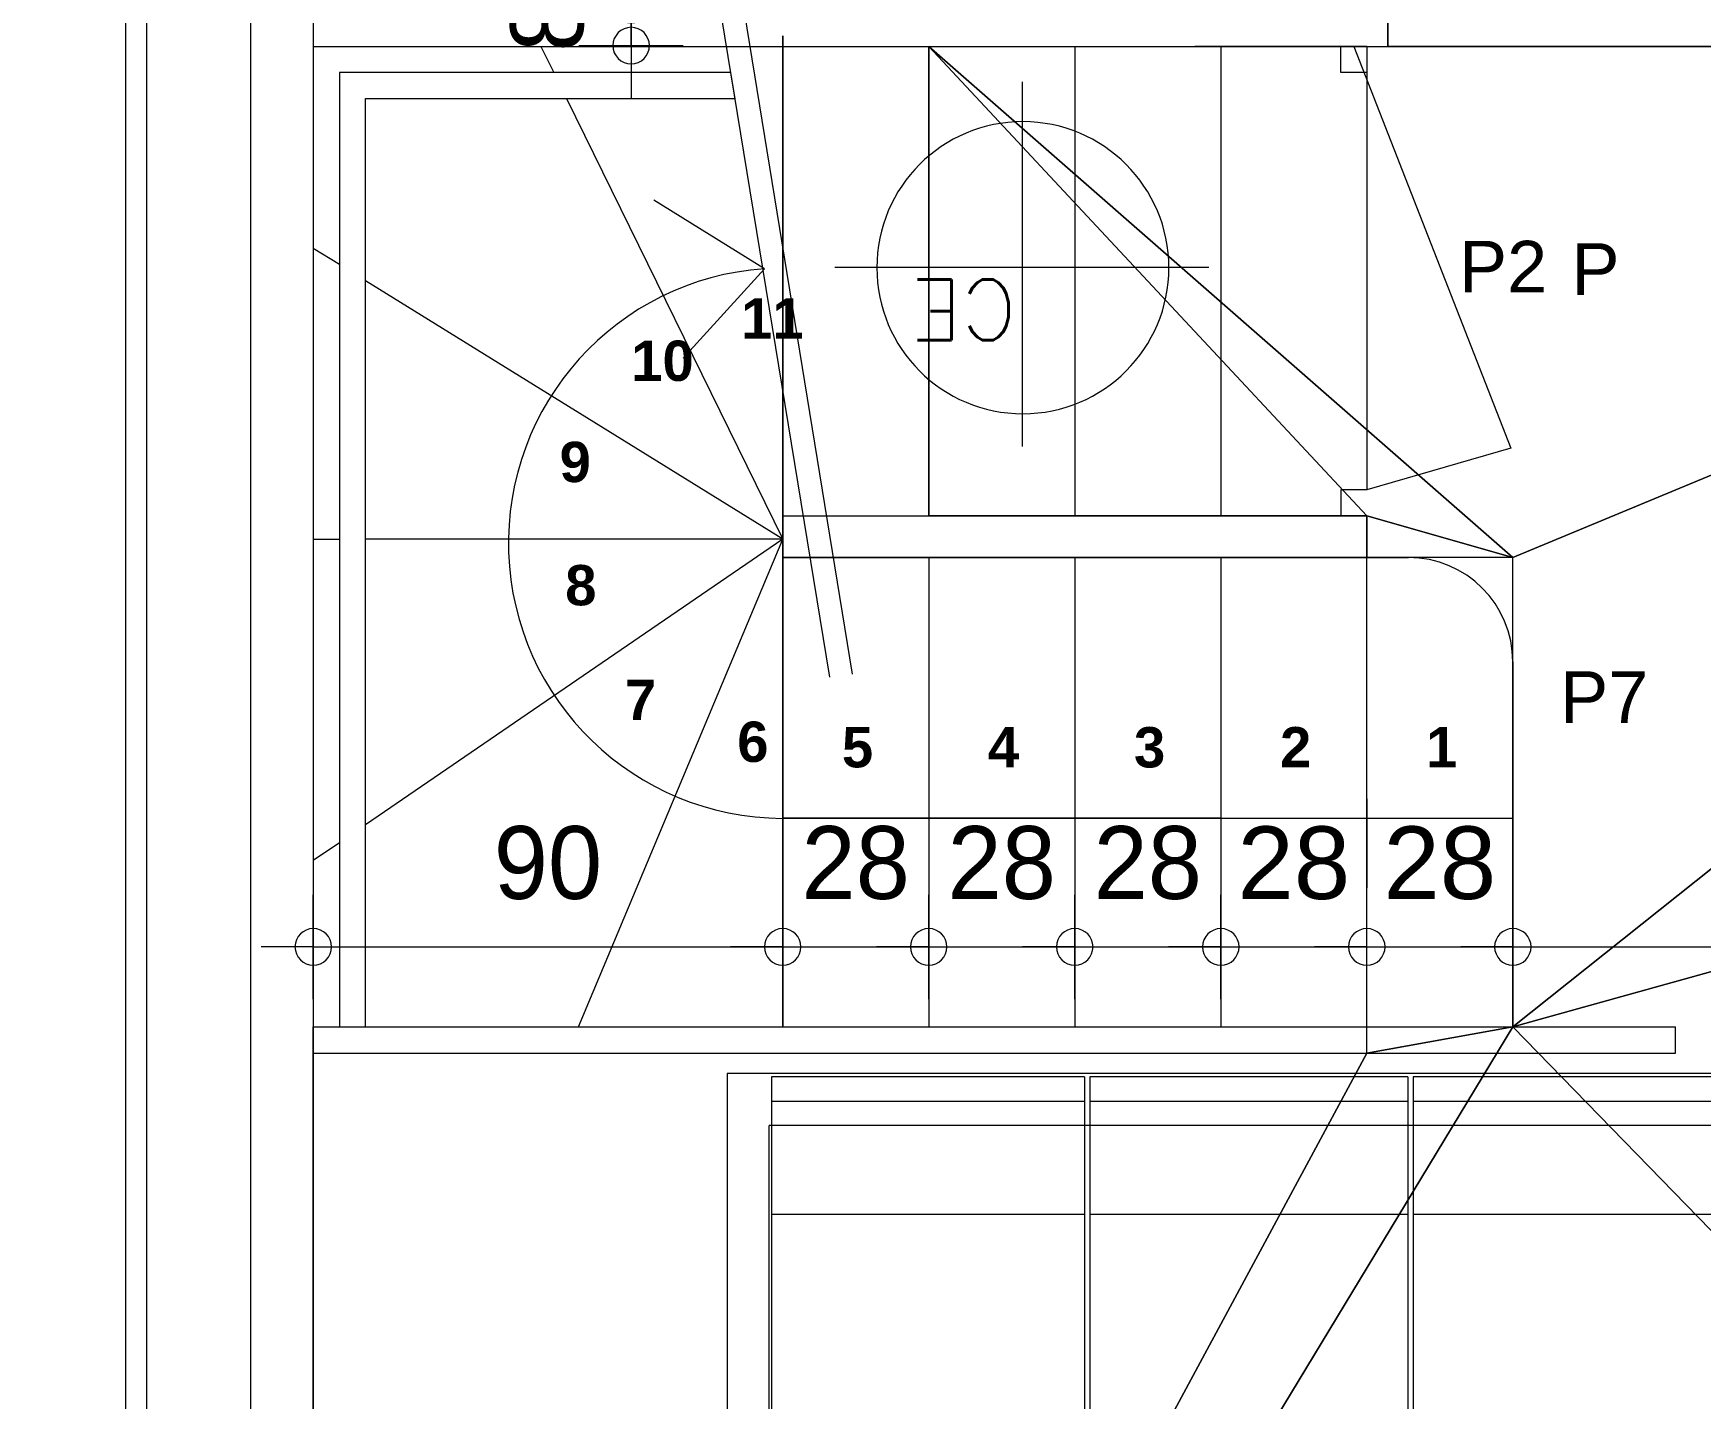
# Model space of a CAD drawing. Header units: metres. Extents: x -30.4 to 29.6, y -50.6 to 0.4.
# Drawn here: x -16.015 to -12.819, y -26.208 to -23.59 of the extents above; entities that cross this region are included whole.
import ezdxf
from ezdxf.enums import TextEntityAlignment as Align
from ezdxf.lldxf.tags import DXFTag

# ---------------------------------------------------------------- set-up
doc = ezdxf.new("R2010")
doc.units = ezdxf.units.M
doc.header["$MEASUREMENT"] = 0
doc.layers.add('Calque commun', color=7, linetype='Continuous')
doc.layers.add('Textes', color=7, linetype='Continuous')
doc.styles.add('Arial12', font='arialbd.ttf', dxfattribs={"height": 0.077267})
doc.styles.add('Arial15', font='arial.ttf', dxfattribs={"height": 0.139163})
doc.styles.add('Arial4', font='arial.ttf', dxfattribs={"height": 0.098961})
doc.styles.add('Century Gothic', font='GOTHIC.TTF', dxfattribs={"height": 0.139636})
doc.styles.add('Century Gothic Gras', font='txt.shx', dxfattribs={"height": 0.116336})
tags = doc.linetypes.add('DASHDOT2', pattern=[0.5, 0.25, -0.125, 0, -0.125]).pattern_tags.tags
tags[10:11] = [DXFTag(74, 4), DXFTag(75, 0), DXFTag(340, '0'), DXFTag(46, 1.0), DXFTag(50, 0.0), DXFTag(44, 0.0), DXFTag(45, 0.0)]
tags[8:9] = [DXFTag(74, 4), DXFTag(75, 0), DXFTag(340, '0'), DXFTag(46, 1.0), DXFTag(50, 0.0), DXFTag(44, 0.0), DXFTag(45, 0.0)]
tags[6:7] = [DXFTag(74, 4), DXFTag(75, 0), DXFTag(340, '0'), DXFTag(46, 1.0), DXFTag(50, 0.0), DXFTag(44, 0.0), DXFTag(45, 0.0)]
tags[4:5] = [DXFTag(74, 4), DXFTag(75, 0), DXFTag(340, '0'), DXFTag(46, 1.0), DXFTag(50, 0.0), DXFTag(44, 0.0), DXFTag(45, 0.0)]
tags = doc.linetypes.add('DOT2', pattern=[0.125, 0, -0.125]).pattern_tags.tags
tags[6:7] = [DXFTag(74, 4), DXFTag(75, 0), DXFTag(340, '0'), DXFTag(46, 1.0), DXFTag(50, 0.0), DXFTag(44, 0.0), DXFTag(45, 0.0)]
tags[4:5] = [DXFTag(74, 4), DXFTag(75, 0), DXFTag(340, '0'), DXFTag(46, 1.0), DXFTag(50, 0.0), DXFTag(44, 0.0), DXFTag(45, 0.0)]
tags = doc.linetypes.add('HIDDEN', pattern=[0.375, 0.25, -0.125]).pattern_tags.tags
tags[6:7] = [DXFTag(74, 4), DXFTag(75, 0), DXFTag(340, '0'), DXFTag(46, 1.0), DXFTag(50, 0.0), DXFTag(44, 0.0), DXFTag(45, 0.0)]
tags[4:5] = [DXFTag(74, 4), DXFTag(75, 0), DXFTag(340, '0'), DXFTag(46, 1.0), DXFTag(50, 0.0), DXFTag(44, 0.0), DXFTag(45, 0.0)]
tags = doc.linetypes.add('HIDDEN2', pattern=[0.1875, 0.125, -0.0625]).pattern_tags.tags
tags[6:7] = [DXFTag(74, 4), DXFTag(75, 0), DXFTag(340, '0'), DXFTag(46, 1.0), DXFTag(50, 0.0), DXFTag(44, 0.0), DXFTag(45, 0.0)]
tags[4:5] = [DXFTag(74, 4), DXFTag(75, 0), DXFTag(340, '0'), DXFTag(46, 1.0), DXFTag(50, 0.0), DXFTag(44, 0.0), DXFTag(45, 0.0)]
tags = doc.linetypes.add('HIDDENX2', pattern=[0.75, 0.5, -0.25]).pattern_tags.tags
tags[6:7] = [DXFTag(74, 4), DXFTag(75, 0), DXFTag(340, '0'), DXFTag(46, 1.0), DXFTag(50, 0.0), DXFTag(44, 0.0), DXFTag(45, 0.0)]
tags[4:5] = [DXFTag(74, 4), DXFTag(75, 0), DXFTag(340, '0'), DXFTag(46, 1.0), DXFTag(50, 0.0), DXFTag(44, 0.0), DXFTag(45, 0.0)]

# ---------------------------------------------------------------- blocks, each defined once
blk = doc.blocks.new('Block25478')
at = {"layer": 'Calque commun', "color": 7, "linetype": 'Continuous', "lineweight": 18}
blk.add_line((-15.8388, -20.6153), (-15.8388, -29.6153), dxfattribs=at)
blk = doc.blocks.new('Block26991')
at = {"layer": 'Calque commun', "color": 7, "linetype": 'Continuous', "lineweight": 18}
blk.add_line((-15.7988, -22.6853), (-15.7988, -29.6153), dxfattribs=at)
at = {"layer": 'Calque commun', "color": 7, "linetype": 'Continuous', "lineweight": 9}
for p, q in [((-15.5988, -22.6853), (-15.5988, -29.4153)), ((-15.4788, -22.6853), (-15.4788, -29.2952))]:
    blk.add_line(p, q, dxfattribs=at)
blk = doc.blocks.new('ce2')
at = {"layer": 'Calque commun', "color": 6, "linetype": 'Continuous', "lineweight": 9}
for p, q in [((0.0007, 0.3427), (0.0007, -0.3562)), ((-0.3566, -0.0007), (0.3605, -0.0007))]:
    blk.add_line(p, q, dxfattribs=at)
blk.add_arc((0, 0), 0.28, 0, 359.9994, dxfattribs=at)
at = {"layer": 'Calque commun', "color": 6, "linetype": 'ByBlock', "lineweight": -2, "style": 'Century Gothic Gras'}
blk.add_text('CE', height=0.11634, rotation=359.9993, dxfattribs=at).set_placement((0.0123, -0.0123), align=Align.BOTTOM_LEFT)
blk = doc.blocks.new('sofa3-2')
at = {"layer": 'Calque commun', "color": 8, "linetype": 'ByBlock', "lineweight": 9}
for p, q in [((0, 0), (0, -0.8)), ((2, 0), (0, 0)), ((2, 0), (2, 0)), ((2, 0), (2, 0)), ((2, 0), (2, 0)), ((2, 0), (2, 0)), ((2, -0.8), (2, 0)), ((0.685, -0.0067), (0.085, -0.0067)), ((0.085, -0.0067), (0.085, -0.1)), ((0.685, -0.0067), (0.685, -0.1)), ((1.305, -0.0067), (0.695, -0.0067)), ((0.695, -0.0067), (0.695, -0.1)), ((1.305, -0.0067), (1.305, -0.1)), ((1.915, -0.0067), (1.315, -0.0067)), ((1.315, -0.0067), (1.315, -0.1)), ((1.915, -0.0067), (1.915, -0.1)), ((0.685, -0.054), (0.085, -0.054)), ((1.305, -0.054), (0.695, -0.054)), ((1.915, -0.054), (1.315, -0.054)), ((0.08, -0.1), (0.08, -0.1)), ((0.08, -0.1), (0.08, -0.1)), ((0.08, -0.1), (0.08, -0.1)), ((0.08, -0.1), (0.08, -0.1)), ((0.085, -0.1), (0.08, -0.1)), ((0.08, -0.74), (0.08, -0.1)), ((0.685, -0.1), (0.085, -0.1)), ((0.085, -0.1), (0.085, -0.14)), ((0.085, -0.11), (0.085, -0.11)), ((0.085, -0.11), (0.085, -0.11)), ((0.695, -0.1), (0.685, -0.1)), ((0.685, -0.1), (0.685, -0.14)), ((0.685, -0.11), (0.685, -0.11)), ((0.685, -0.11), (0.685, -0.11)), ((1.305, -0.1), (0.695, -0.1)), ((0.695, -0.1), (0.695, -0.14)), ((0.695, -0.11), (0.695, -0.11)), ((0.695, -0.11), (0.695, -0.11)), ((1.315, -0.1), (1.305, -0.1)), ((1.305, -0.1), (1.305, -0.14)), ((1.305, -0.11), (1.305, -0.11)), ((1.305, -0.11), (1.305, -0.11)), ((1.915, -0.1), (1.315, -0.1)), ((1.315, -0.1), (1.315, -0.14)), ((1.315, -0.11), (1.315, -0.11)), ((1.315, -0.11), (1.315, -0.11)), ((1.92, -0.1), (1.915, -0.1)), ((1.915, -0.1), (1.915, -0.14)), ((1.915, -0.11), (1.915, -0.11)), ((1.915, -0.11), (1.915, -0.11)), ((1.92, -0.1), (1.92, -0.1)), ((1.92, -0.1), (1.92, -0.1)), ((1.92, -0.1), (1.92, -0.1)), ((1.92, -0.1), (1.92, -0.1)), ((1.92, -0.1), (1.92, -0.74)), ((0.085, -0.14), (0.085, -0.81)), ((0.685, -0.14), (0.685, -0.81)), ((0.695, -0.14), (0.695, -0.81)), ((1.305, -0.14), (1.305, -0.81)), ((1.315, -0.14), (1.315, -0.81)), ((1.915, -0.14), (1.915, -0.81)), ((0.085, -0.27), (0.685, -0.27)), ((0.695, -0.27), (1.305, -0.27)), ((1.315, -0.27), (1.915, -0.27)), ((0.08, -0.76), (0.08, -0.74)), ((0.08, -0.8), (0.08, -0.76)), ((1.92, -0.74), (1.92, -0.76)), ((1.92, -0.76), (1.92, -0.8)), ((0, -0.8), (0, -0.8)), ((0, -0.8), (0, -0.8)), ((0, -0.8), (0.08, -0.8)), ((0.08, -0.8), (0.08, -0.8)), ((0.08, -0.8), (0.08, -0.8)), ((0.085, -0.81), (0.085, -0.81)), ((0.085, -0.81), (0.085, -0.81)), ((0.085, -0.81), (0.685, -0.81)), ((0.685, -0.81), (0.685, -0.81)), ((0.685, -0.81), (0.685, -0.81)), ((0.695, -0.81), (0.695, -0.81)), ((0.695, -0.81), (0.695, -0.81)), ((0.695, -0.81), (1.305, -0.81)), ((1.305, -0.81), (1.305, -0.81)), ((1.305, -0.81), (1.305, -0.81)), ((1.315, -0.81), (1.315, -0.81)), ((1.315, -0.81), (1.315, -0.81)), ((1.315, -0.81), (1.915, -0.81)), ((1.915, -0.81), (1.915, -0.81)), ((1.915, -0.81), (1.915, -0.81)), ((1.92, -0.8), (1.92, -0.8)), ((1.92, -0.8), (1.92, -0.8)), ((1.92, -0.8), (2, -0.8))]:
    blk.add_line(p, q, dxfattribs=at)
blk = doc.blocks.new('XMODULE1PD 14-7')
at = {"layer": 'Calque commun', "color": 5, "linetype": 'Continuous', "lineweight": 9}
blk.add_arc((0, 0), 0.5, 0, 359.9994, dxfattribs=at)
blk = doc.blocks.new('XMODULE1PD 14-8')
at = {"layer": 'Calque commun', "color": 5, "linetype": 'Continuous', "lineweight": 9}
blk.add_arc((0, 0), 0.5, 0, 359.9994, dxfattribs=at)
blk = doc.blocks.new('DimLine53356-2')
at = {"layer": 'Calque commun', "color": 5, "linetype": 'Continuous', "lineweight": 9}
for p, q in [((6.9216, -20.4977), (6.9216, -20.2977)), ((7.8216, -20.4977), (7.8216, -20.2977)), ((6.9216, -20.3977), (6.8216, -20.3977)), ((6.9216, -20.3977), (7.8216, -20.3977)), ((7.8216, -20.3977), (7.9216, -20.3977))]:
    blk.add_line(p, q, dxfattribs=at)
at = {"layer": 'Calque commun', "color": 5, "linetype": 'Continuous', "lineweight": 9, "xscale": 0.07000000029802322, "yscale": 0.07000000029802322, "zscale": 0.07000000029802322}
for name, p in [('XMODULE1PD 14-7', (6.9216, -20.3977)), ('XMODULE1PD 14-8', (7.8216, -20.3977))]:
    blk.add_blockref(name, p, dxfattribs=at)
at = {"layer": 'Calque commun', "color": 5, "linetype": 'Continuous', "lineweight": 9, "style": 'Century Gothic'}
blk.add_text('90', height=0.13964, dxfattribs=at).set_placement((7.3716, -20.3477), align=Align.BOTTOM_CENTER)
blk = doc.blocks.new('XMODULE1PD 14-9')
at = {"layer": 'Calque commun', "color": 5, "linetype": 'Continuous', "lineweight": 9}
blk.add_arc((0, 0), 0.5, 0, 359.9994, dxfattribs=at)
blk = doc.blocks.new('XMODULE1PD 14-10')
at = {"layer": 'Calque commun', "color": 5, "linetype": 'Continuous', "lineweight": 9}
blk.add_arc((0, 0), 0.5, 0, 359.9994, dxfattribs=at)
blk = doc.blocks.new('DimLine53364-2')
at = {"layer": 'Calque commun', "color": 5, "linetype": 'Continuous', "lineweight": 9}
for p, q in [((7.8216, -20.4977), (7.8216, -20.2977)), ((8.1016, -20.4977), (8.1016, -20.2977)), ((7.8216, -20.3977), (7.7216, -20.3977)), ((7.8216, -20.3977), (8.1016, -20.3977)), ((8.1016, -20.3977), (8.2016, -20.3977))]:
    blk.add_line(p, q, dxfattribs=at)
at = {"layer": 'Calque commun', "color": 5, "linetype": 'Continuous', "lineweight": 9, "xscale": 0.07000000029802322, "yscale": 0.07000000029802322, "zscale": 0.07000000029802322}
for name, p in [('XMODULE1PD 14-9', (7.8216, -20.3977)), ('XMODULE1PD 14-10', (8.1016, -20.3977))]:
    blk.add_blockref(name, p, dxfattribs=at)
at = {"layer": 'Calque commun', "color": 5, "linetype": 'Continuous', "lineweight": 9, "style": 'Century Gothic'}
blk.add_text('28', height=0.13964, dxfattribs=at).set_placement((7.9616, -20.3477), align=Align.BOTTOM_CENTER)
blk = doc.blocks.new('XMODULE1PD 14-11')
at = {"layer": 'Calque commun', "color": 5, "linetype": 'Continuous', "lineweight": 9}
blk.add_arc((0, 0), 0.5, 0, 359.9994, dxfattribs=at)
blk = doc.blocks.new('XMODULE1PD 14-12')
at = {"layer": 'Calque commun', "color": 5, "linetype": 'Continuous', "lineweight": 9}
blk.add_arc((0, 0), 0.5, 0, 359.9994, dxfattribs=at)
blk = doc.blocks.new('DimLine53372-2')
at = {"layer": 'Calque commun', "color": 5, "linetype": 'Continuous', "lineweight": 9}
for p, q in [((8.1016, -20.4977), (8.1016, -20.2977)), ((8.3816, -20.4977), (8.3816, -20.2977)), ((8.1016, -20.3977), (8.0016, -20.3977)), ((8.1016, -20.3977), (8.3816, -20.3977)), ((8.3816, -20.3977), (8.4816, -20.3977))]:
    blk.add_line(p, q, dxfattribs=at)
at = {"layer": 'Calque commun', "color": 5, "linetype": 'Continuous', "lineweight": 9, "xscale": 0.07000000029802322, "yscale": 0.07000000029802322, "zscale": 0.07000000029802322}
for name, p in [('XMODULE1PD 14-11', (8.1016, -20.3977)), ('XMODULE1PD 14-12', (8.3816, -20.3977))]:
    blk.add_blockref(name, p, dxfattribs=at)
at = {"layer": 'Calque commun', "color": 5, "linetype": 'Continuous', "lineweight": 9, "style": 'Century Gothic'}
blk.add_text('28', height=0.13964, dxfattribs=at).set_placement((8.2416, -20.3477), align=Align.BOTTOM_CENTER)
blk = doc.blocks.new('XMODULE1PD 14-13')
at = {"layer": 'Calque commun', "color": 5, "linetype": 'Continuous', "lineweight": 9}
blk.add_arc((0, 0), 0.5, 0, 359.9994, dxfattribs=at)
blk = doc.blocks.new('XMODULE1PD 14-14')
at = {"layer": 'Calque commun', "color": 5, "linetype": 'Continuous', "lineweight": 9}
blk.add_arc((0, 0), 0.5, 0, 359.9994, dxfattribs=at)
blk = doc.blocks.new('DimLine53380-2')
at = {"layer": 'Calque commun', "color": 5, "linetype": 'Continuous', "lineweight": 9}
for p, q in [((8.3816, -20.4977), (8.3816, -20.2977)), ((8.6616, -20.4977), (8.6616, -20.2977)), ((8.3816, -20.3977), (8.2816, -20.3977)), ((8.3816, -20.3977), (8.6616, -20.3977)), ((8.6616, -20.3977), (8.7616, -20.3977))]:
    blk.add_line(p, q, dxfattribs=at)
at = {"layer": 'Calque commun', "color": 5, "linetype": 'Continuous', "lineweight": 9, "xscale": 0.07000000029802322, "yscale": 0.07000000029802322, "zscale": 0.07000000029802322}
for name, p in [('XMODULE1PD 14-13', (8.3816, -20.3977)), ('XMODULE1PD 14-14', (8.6616, -20.3977))]:
    blk.add_blockref(name, p, dxfattribs=at)
at = {"layer": 'Calque commun', "color": 5, "linetype": 'Continuous', "lineweight": 9, "style": 'Century Gothic'}
blk.add_text('28', height=0.13964, dxfattribs=at).set_placement((8.5216, -20.3477), align=Align.BOTTOM_CENTER)
blk = doc.blocks.new('XMODULE1PD 14-15')
at = {"layer": 'Calque commun', "color": 5, "linetype": 'Continuous', "lineweight": 9}
blk.add_arc((0, 0), 0.5, 0, 359.9994, dxfattribs=at)
blk = doc.blocks.new('DimLine53388-2')
at = {"layer": 'Calque commun', "color": 5, "linetype": 'Continuous', "lineweight": 9}
for p, q in [((9.2215, -20.4977), (9.2215, -20.2977)), ((9.2215, -20.3977), (9.1215, -20.3977)), ((9.2215, -20.3977), (12.9215, -20.3974))]:
    blk.add_line(p, q, dxfattribs=at)
at = {"layer": 'Calque commun', "color": 5, "linetype": 'Continuous', "lineweight": 9, "xscale": 0.07000000051574785, "yscale": 0.07000000051574785, "zscale": 0.07000000029802322, "rotation": 0.004519000550515192}
blk.add_blockref('XMODULE1PD 14-15', (9.2215, -20.3977), dxfattribs=at)
blk = doc.blocks.new('XMODULE1PD 14-37')
at = {"layer": 'Calque commun', "color": 5, "linetype": 'Continuous', "lineweight": 9}
blk.add_arc((0, 0), 0.5, 0, 359.9994, dxfattribs=at)
blk = doc.blocks.new('XMODULE1PD 14-38')
at = {"layer": 'Calque commun', "color": 5, "linetype": 'Continuous', "lineweight": 9}
blk.add_arc((0, 0), 0.5, 0, 359.9994, dxfattribs=at)
blk = doc.blocks.new('DimLine53484-2')
at = {"layer": 'Calque commun', "color": 5, "linetype": 'Continuous', "lineweight": 9}
for p, q in [((7.5311, -17.6912), (7.5311, -17.5912)), ((7.4311, -17.6912), (7.6311, -17.6912)), ((7.5311, -18.5912), (7.5311, -17.6912)), ((7.4311, -18.5912), (7.6311, -18.5912)), ((7.5311, -18.5912), (7.5311, -18.6912))]:
    blk.add_line(p, q, dxfattribs=at)
at = {"layer": 'Calque commun', "color": 5, "linetype": 'Continuous', "lineweight": 9, "xscale": 0.07000000029802322, "yscale": 0.07000000029802322, "zscale": 0.07000000029802322, "rotation": 90}
for name, p in [('XMODULE1PD 14-38', (7.5311, -17.6912)), ('XMODULE1PD 14-37', (7.5311, -18.5912))]:
    blk.add_blockref(name, p, dxfattribs=at)
at = {"layer": 'Calque commun', "color": 5, "linetype": 'Continuous', "lineweight": 9, "style": 'Century Gothic'}
blk.add_text('90', height=0.13964, rotation=90, dxfattribs=at).set_placement((7.4811, -18.1412), align=Align.BOTTOM_CENTER)
blk = doc.blocks.new('XMODULE1PD 14-57')
at = {"layer": 'Calque commun', "color": 5, "linetype": 'Continuous', "lineweight": 9}
blk.add_arc((0, 0), 0.5, 0, 359.9994, dxfattribs=at)
blk = doc.blocks.new('XMODULE1PD 14-58')
at = {"layer": 'Calque commun', "color": 5, "linetype": 'Continuous', "lineweight": 9}
blk.add_arc((0, 0), 0.5, 0, 359.9994, dxfattribs=at)
blk = doc.blocks.new('DimLine55987-2')
at = {"layer": 'Calque commun', "color": 5, "linetype": 'Continuous', "lineweight": 9}
for p, q in [((8.6616, -20.4977), (8.6616, -20.2977)), ((8.9415, -20.4977), (8.9415, -20.2977)), ((8.6616, -20.3977), (8.5616, -20.3977)), ((8.6616, -20.3977), (8.9415, -20.3977)), ((8.9415, -20.3977), (9.0415, -20.3977))]:
    blk.add_line(p, q, dxfattribs=at)
at = {"layer": 'Calque commun', "color": 5, "linetype": 'Continuous', "lineweight": 9, "xscale": 0.07000000029802322, "yscale": 0.07000000029802322, "zscale": 0.07000000029802322}
for name, p in [('XMODULE1PD 14-57', (8.6616, -20.3977)), ('XMODULE1PD 14-58', (8.9415, -20.3977))]:
    blk.add_blockref(name, p, dxfattribs=at)
at = {"layer": 'Calque commun', "color": 5, "linetype": 'Continuous', "lineweight": 9, "style": 'Arial15'}
blk.add_text('28', height=0.13916, dxfattribs=at).set_placement((8.8016, -20.3477), align=Align.BOTTOM_CENTER)
blk = doc.blocks.new('XMODULE1PD 14-59')
at = {"layer": 'Calque commun', "color": 5, "linetype": 'Continuous', "lineweight": 9}
blk.add_arc((0, 0), 0.5, 0, 359.9994, dxfattribs=at)
blk = doc.blocks.new('XMODULE1PD 14-60')
at = {"layer": 'Calque commun', "color": 5, "linetype": 'Continuous', "lineweight": 9}
blk.add_arc((0, 0), 0.5, 0, 359.9994, dxfattribs=at)
blk = doc.blocks.new('DimLine55995-2')
at = {"layer": 'Calque commun', "color": 5, "linetype": 'Continuous', "lineweight": 9}
for p, q in [((8.9415, -20.4977), (8.9415, -20.2977)), ((9.2215, -20.4977), (9.2215, -20.2977)), ((8.9415, -20.3977), (8.8415, -20.3977)), ((8.9415, -20.3977), (9.2215, -20.3977)), ((9.2215, -20.3977), (9.3215, -20.3977))]:
    blk.add_line(p, q, dxfattribs=at)
at = {"layer": 'Calque commun', "color": 5, "linetype": 'Continuous', "lineweight": 9, "xscale": 0.07000000029802322, "yscale": 0.07000000029802322, "zscale": 0.07000000029802322}
for name, p in [('XMODULE1PD 14-59', (8.9415, -20.3977)), ('XMODULE1PD 14-60', (9.2215, -20.3977))]:
    blk.add_blockref(name, p, dxfattribs=at)
at = {"layer": 'Calque commun', "color": 5, "linetype": 'Continuous', "lineweight": 9, "style": 'Arial15'}
blk.add_text('28', height=0.13916, dxfattribs=at).set_placement((9.0815, -20.3477), align=Align.BOTTOM_CENTER)
blk = doc.blocks.new('XMODULE1PD 14-61')
at = {"layer": 'Calque commun', "color": 5, "linetype": 'Continuous', "lineweight": 9}
blk.add_arc((0, 0), 0.5, 0, 359.9994, dxfattribs=at)
blk = doc.blocks.new('XMODULE1PD 14-62')
at = {"layer": 'Calque commun', "color": 5, "linetype": 'Continuous', "lineweight": 9}
blk.add_arc((0, 0), 0.5, 0, 359.9994, dxfattribs=at)
blk = doc.blocks.new('DimLine59627-2')
at = {"layer": 'Calque commun', "color": 5, "linetype": 'Continuous', "lineweight": 9}
for p, q in [((7.5311, -18.5897), (7.5311, -18.4897)), ((7.4311, -18.5897), (7.6311, -18.5897)), ((7.5311, -18.6697), (7.5311, -18.5897)), ((7.4311, -18.6697), (7.6311, -18.6697)), ((7.5311, -18.6697), (7.5311, -18.7697))]:
    blk.add_line(p, q, dxfattribs=at)
at = {"layer": 'Calque commun', "color": 5, "linetype": 'Continuous', "lineweight": 9, "xscale": 0.07000000029802322, "yscale": 0.07000000029802322, "zscale": 0.07000000029802322, "rotation": 90}
for name, p in [('XMODULE1PD 14-62', (7.5311, -18.5897)), ('XMODULE1PD 14-61', (7.5311, -18.6697))]:
    blk.add_blockref(name, p, dxfattribs=at)
at = {"layer": 'Calque commun', "color": 5, "linetype": 'Continuous', "lineweight": 9, "style": 'Century Gothic'}
blk.add_text('8', height=0.1396, rotation=90.002, dxfattribs=at).set_placement((7.4811, -18.6297), align=Align.BOTTOM_CENTER)
blk = doc.blocks.new('XMODULE1PD 14-73')
at = {"layer": 'Calque commun', "color": 7, "linetype": 'DASHDOT2', "lineweight": 9}
for p, q in [((7.9117, -19.8805), (7.682, -18.474)), ((7.9557, -19.875), (7.7259, -18.4685))]:
    blk.add_line(p, q, dxfattribs=at)
at = {"layer": 'Calque commun', "color": 7, "linetype": 'Continuous', "lineweight": 18}
for p, q in [((6.9217, -18.5912), (6.9217, -18.6712)), ((8.9816, -18.5912), (8.9816, -18.6712)), ((6.9217, -18.6712), (8.9816, -18.6712)), ((7.8216, -19.5712), (8.9416, -19.5712)), ((7.8216, -19.5712), (7.8216, -19.6512)), ((8.9416, -19.5712), (8.9416, -19.6512)), ((7.8216, -19.6512), (8.9416, -19.6512))]:
    blk.add_line(p, q, dxfattribs=at)
at = {"layer": 'Calque commun', "color": 7, "linetype": 'HIDDEN2', "lineweight": 9}
for p, q in [((7.8216, -19.6512), (7.8216, -18.6513)), ((7.8216, -18.6513), (7.8216, -19.6512)), ((7.8216, -18.6513), (7.8216, -19.5712)), ((8.1016, -18.6712), (8.1016, -19.5712)), ((8.3816, -18.6712), (8.3816, -19.5712)), ((8.9416, -18.6712), (8.6115, -18.6712)), ((8.6616, -18.6712), (8.6616, -19.5712)), ((7.8216, -19.6512), (7.8216, -20.5513))]:
    blk.add_line(p, q, dxfattribs=at)
at = {"layer": 'Calque commun', "color": 7, "linetype": 'Continuous', "lineweight": 9}
for p, q in [((7.3581, -18.6712), (7.3826, -18.7212)), ((8.8916, -18.7213), (8.8916, -18.6712)), ((8.8916, -18.6712), (8.9416, -18.6712)), ((8.9166, -18.6712), (9.2178, -19.4418)), ((8.9416, -18.6712), (8.9415, -19.5212)), ((7.7224, -18.7212), (6.9717, -18.7212)), ((6.9717, -18.7212), (6.9717, -20.5513)), ((7.7305, -18.7712), (7.7224, -18.7212)), ((8.9416, -18.7213), (8.8916, -18.7213)), ((7.0217, -18.7712), (7.7305, -18.7712)), ((7.0217, -20.5513), (7.0217, -18.7712)), ((7.4072, -18.7712), (7.8216, -19.6162)), ((7.7866, -19.0976), (7.5748, -18.9664)), ((6.9717, -19.0895), (6.9217, -19.0585)), ((7.7866, -19.0976), (7.6307, -19.2692)), ((7.6307, -19.2692), (7.7866, -19.0976)), ((7.8216, -19.6162), (7.0217, -19.1205)), ((9.2178, -19.4418), (8.9415, -19.5212)), ((8.9415, -19.5212), (8.8915, -19.5212)), ((8.8915, -19.5212), (8.8915, -19.5712)), ((7.8216, -19.6512), (7.8216, -19.5712)), ((7.8216, -19.5712), (8.9416, -19.5712)), ((8.9416, -19.5712), (8.9416, -19.6512)), ((6.9217, -19.6162), (6.9717, -19.6162)), ((7.8216, -19.6162), (7.0217, -20.1638)), ((7.8216, -19.6162), (7.0217, -19.6162)), ((7.4302, -20.5512), (7.8216, -19.6162)), ((7.8216, -20.5513), (7.8216, -19.6512)), ((7.8216, -19.6512), (7.8216, -20.5513)), ((8.9416, -19.6512), (7.8216, -19.6512)), ((8.9416, -19.6512), (7.8216, -19.6512)), ((8.1016, -19.6512), (8.1016, -19.7012)), ((8.3816, -19.6512), (8.3816, -19.7012)), ((8.6616, -19.6512), (8.6616, -19.7012)), ((8.9415, -20.6013), (8.9416, -19.6512)), ((8.9416, -19.6512), (9.0215, -19.6512)), ((8.1016, -19.7012), (8.1016, -20.5513)), ((8.3816, -19.7012), (8.3816, -20.5513)), ((8.6616, -19.7012), (8.6616, -20.5513)), ((9.2215, -19.8512), (9.2215, -20.5513)), ((8.9415, -20.1138), (8.9415, -20.2846)), ((8.6616, -20.1512), (7.8216, -20.1512)), ((8.6616, -20.1512), (9.2215, -20.1512)), ((6.9717, -20.198), (6.9217, -20.2322)), ((8.9415, -20.2846), (8.9415, -20.1992)), ((6.9216, -20.5513), (9.5331, -20.5513)), ((6.9216, -20.6013), (6.9216, -20.5513)), ((6.9717, -20.5513), (7.0217, -20.5513)), ((9.5331, -20.6013), (9.5331, -20.5513)), ((6.9216, -20.6013), (9.5331, -20.6013))]:
    blk.add_line(p, q, dxfattribs=at)
at = {"layer": 'Calque commun', "color": 7, "linetype": 'HIDDEN', "lineweight": 9}
for p, q in [((11.5215, -18.6712), (8.9816, -18.6712)), ((8.9816, -18.6712), (8.9816, -18.6712)), ((8.9816, -18.6712), (11.5815, -18.6712))]:
    blk.add_line(p, q, dxfattribs=at)
at = {"layer": 'Calque commun', "color": 7, "linetype": 'HIDDENX2', "lineweight": 9}
blk.add_line((7.8216, -20.1513), (8.6616, -20.1512), dxfattribs=at)
at = {"layer": 'Calque commun', "color": 7, "linetype": 'Continuous', "lineweight": 9}
for centre, radius, start, end in [((7.8233, -19.6238), 0.5275, 93.9984, 269.8133), ((9.0215, -19.8512), 0.2, 0, 90)]:
    blk.add_arc(centre, radius, start, end, dxfattribs=at)
at = {"layer": 'Calque commun', "color": 5, "linetype": 'Continuous', "lineweight": 9}
for name in ['DimLine53484-2', 'DimLine59627-2', 'DimLine53356-2', 'DimLine53364-2', 'DimLine53372-2', 'DimLine53380-2', 'DimLine55987-2', 'DimLine55995-2', 'DimLine53388-2']:
    blk.add_blockref(name, (0, 0), dxfattribs=at)
at = {"layer": 'Calque commun', "color": 0, "linetype": 'ByBlock', "lineweight": -2, "xscale": -1, "yscale": -1, "zscale": -1}
blk.add_blockref('ce2', (8.2821, -19.0956), dxfattribs=at)
at = {"layer": 'Calque commun', "color": 0, "linetype": 'DOT2', "lineweight": -2, "xscale": -1, "yscale": -1, "zscale": -1, "rotation": 180}
blk.add_blockref('sofa3-2', (7.7154, -20.6404), dxfattribs=at)
at = {"layer": 'Calque commun', "color": 5, "linetype": 'ByBlock', "lineweight": -2, "style": 'Arial12'}
for s, height, p in [('11', 0.07727, (7.7418, -19.2548)), ('10', 0.07727, (7.5311, -19.3358)), ('9', 0.0773, (7.3939, -19.5298)), ('8', 0.0773, (7.4046, -19.7661)), ('7', 0.0773, (7.5191, -19.9861)), ('6', 0.0773, (7.7345, -20.0663)), ('5', 0.0773, (7.9351, -20.0768)), ('4', 0.0773, (8.2151, -20.0768)), ('3', 0.0773, (8.4951, -20.0768)), ('2', 0.0773, (8.7751, -20.0768)), ('1', 0.0773, (9.0551, -20.0768))]:
    blk.add_text(s, height=height, dxfattribs=at).set_placement(p, align=Align.BOTTOM_LEFT)
at = {"layer": 'Textes', "color": 5, "linetype": 'ByBlock', "lineweight": -2, "style": 'Arial4'}
blk.add_text('P2', height=0.09896, dxfattribs=at).set_placement((9.1182, -19.1728), align=Align.BOTTOM_LEFT)
blk.add_text('P7', height=0.09896, dxfattribs=at).set_placement((9.3122, -19.8693), align=Align.TOP_LEFT)
at = {"layer": 'Calque commun', "color": 9, "linetype": 'Continuous', "lineweight": 9}
mesh = blk.add_polyface(dxfattribs=at)
corners = [(8.9816, -18.6712), (8.9816, -15.9912), (11.5315, -15.9912), (11.5215, -18.6712)]
mesh.append_faces([[corners[k] for k in face] for face in [(0, 1, 2, 3)]], dxfattribs={"color": 9})
mesh = blk.add_polyface(dxfattribs=at)
corners = [(12.5815, -19.0635), (12.5815, -19.6158), (11.5815, -18.6712), (9.2215, -20.5513), (12.9215, -24.3512), (12.8815, -16.2714), (8.9415, -20.5513), (8.9415, -20.6013), (9.2215, -19.6512), (8.9415, -19.5712), (8.1016, -18.6712), (6.9216, -24.3512), (11.5815, -16.2714), (6.9216, -20.6013), (12.9215, -19.6158), (12.8815, -19.0635), (8.1016, -19.5712), (8.9416, -19.6512)]
mesh.append_faces([[corners[k] for k in face] for face in [(0, 5, 15)]], dxfattribs={"vtx0": -1, "color": 9})
mesh.append_faces([[corners[k] for k in face] for face in [(11, 3, 4), (8, 2, 3)]], dxfattribs={"vtx0": -1, "vtx1": -1, "color": 9})
mesh.append_faces([[corners[k] for k in face] for face in [(3, 1, 4), (3, 2, 1), (0, 2, 5), (8, 9, 10), (11, 7, 3)]], dxfattribs={"vtx0": -1, "vtx1": -1, "vtx2": -1, "color": 9})
mesh.append_faces([[corners[k] for k in face] for face in [(8, 10, 2)]], dxfattribs={"vtx0": -1, "vtx2": -1, "color": 9})
mesh.append_faces([[corners[k] for k in face] for face in [(6, 3, 7)]], dxfattribs={"vtx1": -1, "color": 9})
mesh.append_faces([[corners[k] for k in face] for face in [(0, 1, 2)]], dxfattribs={"vtx1": -1, "vtx2": -1, "color": 9})
mesh.append_faces([[corners[k] for k in face] for face in [(2, 12, 5), (11, 13, 7), (1, 14, 4), (9, 16, 10), (8, 17, 9)]], dxfattribs={"vtx2": -1, "color": 9})

msp = doc.modelspace()

# ---------------------------------------------------------------- linework, layer by layer
at = {"layer": 'Calque commun', "color": 12, "linetype": 'Continuous', "lineweight": 18}
msp.add_line((-15.5988, -20.8155), (-15.5988, -29.4155), dxfattribs=at)

# ---------------------------------------------------------------- block references
at = {"layer": 'Calque commun', "color": 0, "linetype": 'ByBlock', "lineweight": -2}
for name, p in [('Block25478', (0, 0)), ('XMODULE1PD 14-73', (-22.4004, -4.944)), ('Block26991', (0, 0))]:
    msp.add_blockref(name, p, dxfattribs=at)

# ---------------------------------------------------------------- texts
at = {"layer": 'Textes', "color": 5, "linetype": 'ByBlock', "lineweight": -2, "style": 'Arial4'}
msp.add_text('P', height=0.099, dxfattribs=at).set_placement((-12.9743, -24.1214), align=Align.BOTTOM_RIGHT)

# ---------------------------------------------------------------- meshes
at = {"layer": 'Calque commun', "color": 7, "linetype": 'Continuous', "lineweight": 9}
mesh = msp.add_polyface(dxfattribs=at)
corners = [(29.6021, -8.6275), (-30.3979, -8.6275), (-30.3979, -50.6275), (29.6021, -50.6275)]
mesh.append_faces([[corners[k] for k in face] for face in [(0, 1, 2, 3)]], dxfattribs={"color": 7})

doc.saveas('drawing.dxf')
